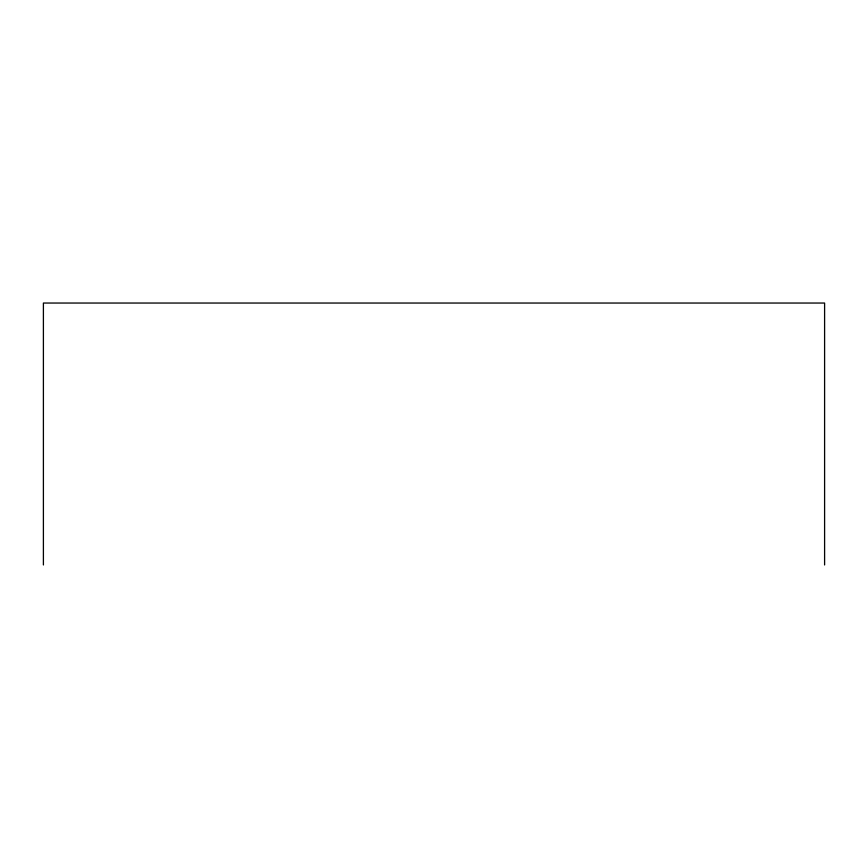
<?xml version="1.0" encoding="UTF-8"?>
<svg xmlns="http://www.w3.org/2000/svg" width="868" height="868" viewBox="0 0 868 868"><rect width="100%" height="100%" fill="white"/><g stroke="black" fill="none" stroke-linecap="round" stroke-linejoin="round"><path stroke-width="1.3" d="M824.6 564.96L824.6 303.041L43.4 303.041L43.4 564.96"/></g></svg>
